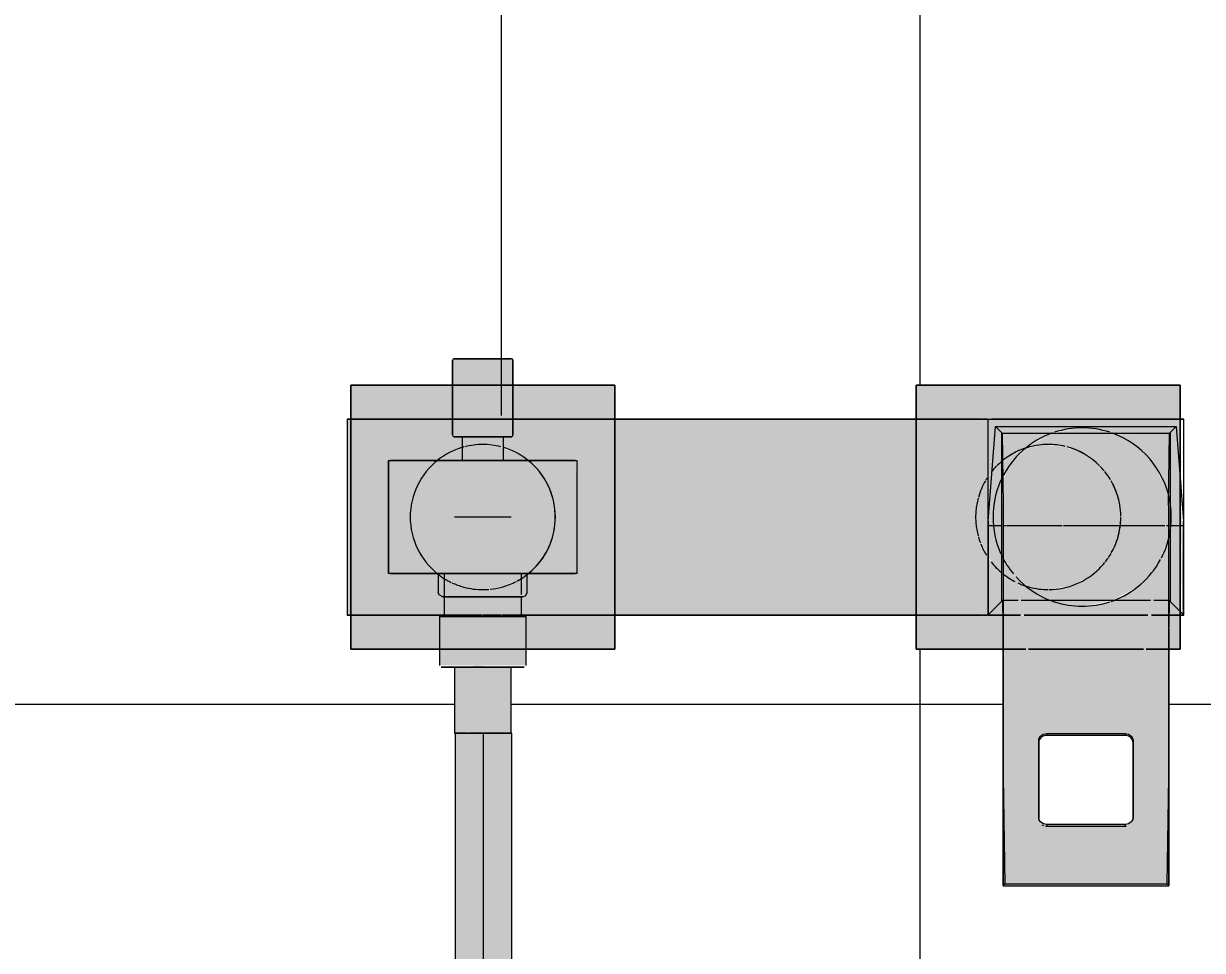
# Model space of a CAD drawing. Header units: millimetres. Extents: x 88919 to 135993, y -1987 to 12871.
# Drawn here: x 132030.9 to 132343.6, y 8935.1 to 9180.9 of the extents above; entities that cross this region are included whole.
import ezdxf

# ---------------------------------------------------------------- set-up
doc = ezdxf.new("R2010")
doc.units = ezdxf.units.MM
for name, color, linetype, lineweight in [('A-ANNO-DIMS', 7, 'Continuous', 9), ('A-ANNO-DIMS-25', 7, 'Continuous', 9), ('A-WALL-PATT', 7, 'Continuous', 9), ('P-SANR-FIXT', 7, 'Continuous', 9), ('P-SANR-FIXT-IDEN', 7, 'Continuous', 9)]:
    doc.layers.add(name, color=color, linetype=linetype, lineweight=lineweight)
doc.layers.add('P-SANR-FIXT-2', color=7, linetype='Continuous', lineweight=9, transparency=0.7)
doc.styles.add('ISOCPEUR_2', font='isocpeur.ttf', dxfattribs={"width": 0.9, "height": 62.5})
doc.styles.add('ISOCPEUR_3', font='isocpeur.ttf', dxfattribs={"width": 0.9, "height": 50})
doc.dimstyles.new('ISO-2_0_0_9К_Средний_округл2', dxfattribs={"dimscale": 304.8, "dimtxt": 49.799059, "dimasz": 0.123031, "dimexe": 0.098425, "dimexo": 0, "dimgap": 0, "dimtad": 1, "dimdec": 0, "dimrnd": 10, "dimzin": 0, "dimdsep": 46, "dimtxsty": 'ISOCPEUR_3', "dimblk1": 'OBLIQUE', "dimblk2": 'OBLIQUE', "dimsah": 1, "dimcen": 0.09, "dimdle": 0.098425, "dimazin": 0, "dimtfac": 1, "dimtdec": 4, "dimtix": 1, "dimtmove": 0, "dimatfit": 3, "dimfxl": 1, "dimtvp": 1, "dimtolj": 1, "dimtzin": 0, "dimarcsym": 2})
doc.dimstyles.new('ISO-2_5_0_9К_БОЛЬШОЙ_1', dxfattribs={"dimscale": 304.8, "dimtxt": 62.248823, "dimasz": 0.123031, "dimexe": 0.098425, "dimexo": 0.246063, "dimgap": 0, "dimtad": 1, "dimdec": 0, "dimrnd": 10, "dimzin": 0, "dimdsep": 46, "dimtxsty": 'ISOCPEUR_2', "dimblk1": 'OBLIQUE', "dimblk2": 'OBLIQUE', "dimsah": 1, "dimcen": 0.09, "dimdle": 0.098425, "dimazin": 0, "dimtfac": 1, "dimtdec": 4, "dimtix": 1, "dimtmove": 0, "dimatfit": 3, "dimfxl": 1, "dimtvp": 1, "dimtolj": 1, "dimtzin": 0, "dimarcsym": 2})

# ---------------------------------------------------------------- blocks, each defined once
blk = doc.blocks.new('Смеситель для ванны с душевым гарнитуром - Смеситель для ванны с душевым гарнитуром-30756537-Развертка 3_27-4')
at = {"layer": 'P-SANR-FIXT-2'}
for points in [[(6161.88, 9085), (6177.88, 9085), (6177.88, 9091.5), (6177.38, 9092), (6162.38, 9092), (6161.88, 9091.5)], [(6134.17, 9024), (6134.88, 9024), (6134.62, 9076), (6134.01, 9076), (6134.01, 9024)], [(6206.34, 9024), (6284.88, 9024), (6284.88, 9076), (6204.88, 9076), (6204.88, 9024)], [(6355.8, 9024), (6355.52, 9039.21), (6355.23, 9056.26), (6355.14, 9054.42), (6355.38, 9024.48), (6355.14, 9024.72), (6355.38, 9024), (6355.74, 9024)], [(6355.57, 9027.57), (6355.59, 9027.57), (6355.52, 9039.21)], [(6169.88, 9030.75), (6175, 9031.47), (6180.13, 9033.81), (6180.13, 9035), (6159.63, 9035), (6159.79, 9033.69), (6161, 9033.02), (6164.9, 9031.41), (6166.47, 9031.2)], [(6133.91, 9024), (6134.01, 9024), (6133.88, 9024)], [(6355.8, 9023.97), (6355.59, 9024), (6354.88, 9023.97)], [(6173.27, 9010.65), (6181.38, 9010.65), (6181.38, 9015), (6158.38, 9015), (6158.38, 9010.65), (6171.81, 9010.65)], [(6169.52, 8992.65), (6177.38, 8992.65), (6177.38, 9010.15), (6162.38, 9010.15), (6162.58, 8992.65), (6167.6, 8992.65)], [(6162.58, 8689.25), (6163.31, 8689.25), (6163.31, 8992.65), (6162.58, 8992.65), (6162.58, 8690.79)], [(6163.31, 8689.25), (6177.54, 8689.25), (6177.38, 8992.65), (6163.31, 8992.65), (6163.31, 8719.66)], [(6340.26, 8992.07), (6340.26, 8992.56), (6319.49, 8992.53), (6319.49, 8992.07)], [(6307.91, 8952.25), (6308.34, 8952.67), (6307.91, 8968.51), (6307.91, 8952.67)], [(6351.85, 8952.25), (6351.65, 8968.48), (6351.41, 8952.67)], [(6319.49, 8952.19), (6351.79, 8952.25), (6351.41, 8952.67), (6308.34, 8952.67), (6308.07, 8952.19), (6319.03, 8952.19)]]:
    blk.add_hatch(color=256, dxfattribs=at).paths.add_polyline_path(points)
h = blk.add_hatch(color=256, dxfattribs=at)
h.paths.add_polyline_path([(6134.88, 9015), (6158.38, 9015), (6158.38, 9023.65), (6159.63, 9023.65), (6159.63, 9024), (6134.88, 9023.99)])
h.paths.add_polyline_path([(6201.2, 9015), (6204.88, 9015), (6204.88, 9024), (6180.13, 9023.99), (6180.13, 9023.65), (6181.38, 9023.65), (6181.38, 9015), (6188.1, 9015)])
h.paths.add_polyline_path([(6161.88, 9076), (6161.88, 9085), (6134.88, 9084.85), (6134.88, 9076), (6155.52, 9076)])
h.paths.add_polyline_path([(6177.88, 9076), (6204.88, 9076), (6204.88, 9085), (6177.88, 9084.85)])
h = blk.add_hatch(color=256, dxfattribs=at)
h.paths.add_polyline_path([(6173.7, 9015), (6181.38, 9015), (6181.38, 9023.65), (6180.13, 9023.65), (6180.09, 9024), (6159.63, 9023.99), (6159.63, 9023.65), (6158.38, 9023.65), (6158.38, 9015), (6171.81, 9015)])
h.paths.add_polyline_path([(6174.47, 9076), (6177.88, 9076), (6177.88, 9085), (6161.88, 9084.85), (6161.88, 9076), (6171.81, 9076)])
h = blk.add_hatch(color=256, dxfattribs=at)
h.paths.add_polyline_path([(6303.95, 9015), (6307.91, 9015), (6307.83, 9023.97), (6284.88, 9024), (6284.88, 9015), (6285.85, 9015)])
h.paths.add_polyline_path([(6354.88, 9015), (6354.88, 9023.97), (6351.87, 9023.97), (6351.92, 9015)])
h.paths.add_polyline_path([(6301.38, 9076), (6354.88, 9076), (6354.88, 9085), (6284.88, 9085), (6284.88, 9076), (6300.17, 9076)])
h = blk.add_hatch(color=256, dxfattribs=at)
h.paths.add_polyline_path([(6134.88, 9024), (6159.63, 9024), (6159.63, 9028.92), (6158.81, 9029.12), (6158.08, 9029.98), (6158.08, 9035), (6144.88, 9035), (6145.13, 9065), (6158.08, 9065), (6160.25, 9066.67), (6164.38, 9068.59), (6164.38, 9071.3), (6162.38, 9071.3), (6161.88, 9071.8), (6161.88, 9076), (6134.88, 9076), (6134.88, 9054.42)])
h.paths.add_polyline_path([(6194.38, 9024), (6204.88, 9024), (6204.88, 9076), (6177.88, 9076), (6177.88, 9071.8), (6177.38, 9071.3), (6175.38, 9071.3), (6175.38, 9068.38), (6179.5, 9066.67), (6181.68, 9065), (6194.88, 9065), (6194.63, 9035), (6181.68, 9035), (6181.43, 9029.46), (6180.13, 9028.8), (6180.13, 9024), (6188.1, 9024)])
h = blk.add_hatch(color=256, dxfattribs=at)
h.paths.add_polyline_path([(6175, 9024), (6180.13, 9024), (6180.13, 9028.8), (6159.63, 9028.8), (6159.63, 9024), (6174.84, 9024)])
h.paths.add_polyline_path([(6181.68, 9035), (6194.88, 9035), (6194.63, 9065), (6181.68, 9065), (6183.49, 9063.61), (6186.55, 9059.62), (6188.55, 9054.42), (6189.13, 9050), (6188.1, 9044.13), (6186.55, 9040.37), (6183.49, 9036.39)])
h.paths.add_polyline_path([(6180.13, 9028.8), (6180.79, 9029.01), (6181.52, 9029.52), (6181.68, 9030.75), (6181.67, 9035), (6180.13, 9033.59), (6180.13, 9028.99)])
h.paths.add_polyline_path([(6158.08, 9035), (6156.27, 9036.39), (6153.21, 9040.37), (6151.28, 9045.02), (6150.63, 9050), (6151.28, 9054.98), (6153.21, 9059.62), (6156.27, 9063.61), (6158.08, 9065), (6144.88, 9065), (6145.13, 9035), (6157.33, 9035)])
h.paths.add_polyline_path([(6159.63, 9028.92), (6159.63, 9033.81), (6158.08, 9035), (6158.08, 9029.98), (6158.94, 9029)])
h.paths.add_polyline_path([(6179.54, 9065), (6181.68, 9065), (6179.5, 9066.67), (6175.38, 9068.2), (6175.38, 9065), (6179.5, 9065)])
h.paths.add_polyline_path([(6158.97, 9065), (6164.38, 9065), (6164.38, 9068.38), (6160.25, 9066.67), (6158.08, 9065)])
h.paths.add_polyline_path([(6164.38, 9068.38), (6165.99, 9068.74), (6170.81, 9069.13), (6175.38, 9068.59), (6175.38, 9071.3), (6177.38, 9071.3), (6177.88, 9071.8), (6177.88, 9076), (6161.88, 9076), (6161.88, 9071.8), (6162.38, 9071.3), (6164.38, 9071.3), (6164.38, 9068.59)])
h = blk.add_hatch(color=256, dxfattribs=at)
h.paths.add_polyline_path([(6351.82, 9023.97), (6351.82, 9024), (6351.02, 9023.97)])
h.paths.add_polyline_path([(6305.89, 9074), (6307.48, 9072.23), (6307.48, 9072.45)])
h.paths.add_polyline_path([(6303.21, 9024), (6303.95, 9024.07), (6303.71, 9039.72), (6303.21, 9040.37), (6301.28, 9045.02), (6300.75, 9050.95), (6301.38, 9055.21), (6303.89, 9060.51), (6304.96, 9061.91), (6305.89, 9074), (6353.86, 9074), (6354.88, 9060.79), (6354.88, 9076), (6284.88, 9076), (6284.88, 9024), (6302.41, 9024)])
h.paths.add_polyline_path([(6354.88, 9024.97), (6354.88, 9024.98), (6352.27, 9027.93), (6352.27, 9027.54)])
h.paths.add_polyline_path([(6307.48, 9027.57), (6307.5, 9027.93), (6307.48, 9027.93)])
h = blk.add_hatch(color=256, dxfattribs=at)
h.paths.add_polyline_path([(6355.8, 9024), (6355.88, 9024.07), (6355.74, 9076), (6355.59, 9076), (6355.8, 9024.07)])
h.paths.add_polyline_path([(6355.47, 9053.14), (6355.14, 9069.64), (6355.38, 9054.32)])
h = blk.add_hatch(color=256, dxfattribs=at)
h.paths.add_polyline_path([(6304.17, 9024), (6307.88, 9024.07), (6307.48, 9035.46), (6305.95, 9036.8), (6303.95, 9039.21), (6304.01, 9024)])
h.paths.add_polyline_path([(6352.27, 9024), (6354.88, 9024.07), (6354.88, 9024.97), (6352.25, 9027.93), (6351.98, 9046.55), (6351.82, 9045.55), (6351.92, 9024), (6352.25, 9024)])
h.paths.add_polyline_path([(6304.96, 9061.91), (6302.95, 9059), (6301.21, 9054.42), (6300.63, 9050), (6301.38, 9044.79), (6303.88, 9039.5), (6303.95, 9039.63), (6304.17, 9051.72), (6304.88, 9060.91)])
h.paths.add_polyline_path([(6305.89, 9074), (6304.96, 9061.91), (6306.64, 9063.9), (6307.48, 9064.54), (6307.48, 9072.43)])
h.paths.add_polyline_path([(6307.5, 9064.56), (6307.48, 9064.31), (6307.5, 9064.32)])
h.paths.add_polyline_path([(6354.88, 9024.98), (6354.88, 9060.79), (6353.86, 9074), (6305.89, 9074), (6307.5, 9072.23), (6307.77, 9064.77), (6310.52, 9066.78), (6314.48, 9068.64), (6315.52, 9069.41), (6321.57, 9072.49), (6328.88, 9073.65), (6336.69, 9072.23), (6343.4, 9068.51), (6348.16, 9063.61), (6351.37, 9057.31), (6352.25, 9050), (6352.27, 9027.57)])
h.paths.add_polyline_path([(6318.18, 9027.93), (6320.73, 9027.93), (6314.41, 9031.43), (6314.11, 9031.73), (6309.74, 9033.72), (6307.93, 9035.11), (6307.93, 9027.93), (6317.85, 9027.93)])
h.paths.add_polyline_path([(6347.23, 9027.93), (6351.82, 9028.05), (6351.63, 9044.31), (6351.02, 9042), (6347.52, 9035.61), (6342.16, 9030.55), (6337.43, 9027.93), (6347.21, 9027.93)])
h.paths.add_polyline_path([(6352.27, 9051.63), (6352.25, 9053.2), (6352.27, 9053.08)])
h = blk.add_hatch(color=256, dxfattribs=at)
h.paths.add_polyline_path([(6351.82, 9045.55), (6351.82, 9046.55), (6351.82, 9046.55)])
h.paths.add_polyline_path([(6314.11, 9068.27), (6309.74, 9066.28), (6307.78, 9064.48), (6307.93, 9060.34), (6310.24, 9064.39), (6313.81, 9067.97)])
h.paths.add_polyline_path([(6320.73, 9027.93), (6336.55, 9027.69), (6336.19, 9027.51), (6328.88, 9026.35), (6320.95, 9027.82)])
h.paths.add_polyline_path([(6314.11, 9031.73), (6315.2, 9030.75), (6320.73, 9027.93), (6307.93, 9027.93), (6307.93, 9035.11), (6311.2, 9032.94), (6311.84, 9032.67)])
h.paths.add_polyline_path([(6336.29, 9024), (6351.82, 9024.07), (6352.08, 9047.14), (6352.25, 9050), (6352.02, 9053.2), (6351.02, 9058), (6347.44, 9064.47), (6342.78, 9069.13), (6336.19, 9072.49), (6328.88, 9073.65), (6321.06, 9072.23), (6314.44, 9068.59), (6314.57, 9068.46), (6314.98, 9068.6), (6320.33, 9069.19), (6324.86, 9068.59), (6329.67, 9066.54), (6334.16, 9062.73), (6336.55, 9059.62), (6338.55, 9054.42), (6339.02, 9049.19), (6338.47, 9045.02), (6336.55, 9040.37), (6333.06, 9036.06), (6328.88, 9033.07), (6324.08, 9031.3), (6319, 9030.87), (6314.11, 9031.73), (6309.38, 9036.81), (6307.93, 9039.21), (6307.93, 9024), (6334.73, 9024)])
h.paths.add_polyline_path([(6307.88, 9024), (6307.91, 9024.07), (6307.88, 9024.06)])
h.paths.add_polyline_path([(6351.83, 9024), (6351.87, 9024.07), (6351.83, 9024.07)])
h.paths.add_polyline_path([(6341.57, 9027.93), (6337.43, 9028.14), (6343.27, 9031.36), (6348.01, 9036.1), (6351.47, 9043.31), (6351.82, 9045.53), (6351.82, 9027.93), (6341.9, 9027.93)])
h.paths.add_polyline_path([(6307.91, 9035.13), (6307.71, 9040.09), (6307.5, 9040.37), (6307.63, 9035.34), (6307.86, 9035.17)])
h.paths.add_polyline_path([(6307.48, 9035.46), (6307.48, 9040.54), (6306.38, 9042.69), (6305.23, 9050), (6306.68, 9057.88), (6307.48, 9059.62), (6307.48, 9064.54), (6306.13, 9063.44), (6304.96, 9061.91), (6303.95, 9046.68), (6304.17, 9039.12), (6306.27, 9036.39)])
h.paths.add_polyline_path([(6352.27, 9048.37), (6352.53, 9050), (6352.27, 9050), (6352.27, 9048.88)])
h.paths.add_polyline_path([(6307.76, 9064.76), (6307.77, 9064.77), (6307.75, 9065.64)])
h.paths.add_polyline_path([(6307.5, 9059.49), (6307.82, 9060.13), (6307.5, 9062.92), (6307.5, 9059.62)])
h = blk.add_hatch(color=256, dxfattribs=at)
h.paths.add_polyline_path([(6180.13, 9033.81), (6183.49, 9036.39), (6186.55, 9040.37), (6188.47, 9045.02), (6189.13, 9050), (6188.1, 9055.87), (6186.55, 9059.62), (6183.49, 9063.61), (6181.68, 9065), (6175.38, 9065), (6175.19, 9068.46), (6173.77, 9068.74), (6169.4, 9069.19), (6164.38, 9068.38), (6164.38, 9065), (6158.08, 9065), (6156.27, 9063.61), (6153.21, 9059.62), (6151.21, 9054.42), (6150.63, 9050), (6151.28, 9045.02), (6153.21, 9040.37), (6156.27, 9036.39), (6159.63, 9033.95), (6159.63, 9035), (6180.13, 9035), (6180.13, 9033.95)])
h.paths.add_polyline_path([(6175, 9028.8), (6180.13, 9029.01), (6180.13, 9033.81), (6178.75, 9033.02), (6174.86, 9031.41), (6169.88, 9030.75), (6164.31, 9031.65), (6159.63, 9033.33), (6159.81, 9028.9), (6163.05, 9028.8), (6174.97, 9028.8)])
h = blk.add_hatch(color=256, dxfattribs=at)
h.paths.add_polyline_path([(6307.91, 9024), (6307.93, 9024.07), (6307.91, 9024.06)])
h.paths.add_polyline_path([(6351.82, 9024), (6351.83, 9024.07), (6351.82, 9024.07)])
h.paths.add_polyline_path([(6328.88, 9026.35), (6337.02, 9027.93), (6320.95, 9027.82), (6321.57, 9027.51), (6324.86, 9026.98)])
h.paths.add_polyline_path([(6307.93, 9039.66), (6307.91, 9039.21), (6307.93, 9039.39)])
h.paths.add_polyline_path([(6319.88, 9030.75), (6325.84, 9031.81), (6330.39, 9034.01), (6334.14, 9037.23), (6336.98, 9041.41), (6338.59, 9045.88), (6339.09, 9050.26), (6338.23, 9055.57), (6336.38, 9059.85), (6332.95, 9064.02), (6328.88, 9066.93), (6323.98, 9068.71), (6318.98, 9069.13), (6314.11, 9068.27), (6309.6, 9063.61), (6307.84, 9059.62), (6308.16, 9039.21), (6310.31, 9035.53), (6314.41, 9031.61), (6314.98, 9031.4), (6319.42, 9030.81)])
h.paths.add_polyline_path([(6307.82, 9060.13), (6307.83, 9060.16), (6307.79, 9063.14)])
h.paths.add_polyline_path([(6307.91, 9039.7), (6307.67, 9059.84), (6307.5, 9058.95), (6307.71, 9040.09), (6307.87, 9039.77)])
h.paths.add_polyline_path([(6307.48, 9040.54), (6307.42, 9059.35), (6306.38, 9057.31), (6305.23, 9050), (6306.45, 9042.57)])
h.paths.add_polyline_path([(6351.82, 9045.53), (6351.82, 9046.55), (6351.82, 9046.55)])
h = blk.add_hatch(color=256, dxfattribs=at)
h.paths.add_polyline_path([(6345.85, 9015), (6351.83, 9015), (6351.82, 9023.97), (6307.93, 9023.97), (6307.93, 9015), (6345.65, 9015)])
h.paths.add_polyline_path([(6307.88, 9023.97), (6307.83, 9024), (6307.83, 9023.97)])
h = blk.add_hatch(color=256, dxfattribs=at)
h.paths.add_polyline_path([(6340.72, 8952.67), (6351.41, 8952.67), (6351.84, 8993.56), (6351.83, 9015), (6307.91, 9015), (6308.1, 8968.51), (6308.34, 8952.67), (6340.26, 8952.67)])
h.paths.add_polyline_path([(6340.26, 8968.48), (6318.44, 8968.72), (6317.85, 8969.18), (6317.43, 8969.98), (6317.38, 8970.43), (6317.59, 8991.49), (6318.44, 8992.32), (6319.03, 8992.53), (6319.49, 8992.56), (6341.17, 8992.41), (6341.9, 8991.87), (6342.32, 8991.06), (6342.38, 8990.61), (6342.16, 8969.55), (6341.57, 8968.86), (6340.72, 8968.51)])
h = blk.add_hatch(color=256, dxfattribs=at)
h.paths.add_polyline_path([(6169.16, 9010.19), (6173.27, 9010.44), (6170.69, 9010.44), (6169.95, 9010.5), (6168.38, 9010.64), (6166.64, 9010.42), (6168.44, 9010.29)])
h.paths.add_polyline_path([(6177.92, 9010.37), (6177.92, 9010.62), (6177.73, 9010.65)])
h.paths.add_polyline_path([(6161.83, 9010.37), (6161.83, 9010.62), (6160.66, 9010.43)])
at = {"layer": 'P-SANR-FIXT'}
for p, q in [((6161.88, 9091.5), (6161.88, 9071.8)), ((6161.88, 9071.8), (6161.88, 9091.5)), ((6177.38, 9092), (6162.38, 9092)), ((6162.38, 9092), (6177.38, 9092)), ((6177.88, 9071.8), (6177.88, 9091.5)), ((6177.88, 9091.5), (6177.88, 9071.8)), ((6134.88, 9085), (6134.88, 9076)), ((6161.88, 9085), (6134.88, 9085)), ((6134.88, 9085), (6161.88, 9085)), ((6134.88, 9076), (6134.88, 9085)), ((6134.88, 9085), (6134.88, 9076)), ((6161.88, 9085), (6134.88, 9085)), ((6134.88, 9085), (6161.88, 9085)), ((6134.88, 9076), (6134.88, 9085)), ((6177.88, 9085), (6161.88, 9085)), ((6161.88, 9085), (6177.88, 9085)), ((6177.88, 9085), (6161.88, 9085)), ((6161.88, 9085), (6177.88, 9085)), ((6204.88, 9085), (6177.88, 9085)), ((6177.88, 9085), (6204.88, 9085)), ((6204.88, 9085), (6177.88, 9085)), ((6177.88, 9085), (6204.88, 9085)), ((6204.88, 9076), (6204.88, 9085)), ((6204.88, 9085), (6204.88, 9076)), ((6204.88, 9076), (6204.88, 9085)), ((6204.88, 9085), (6204.88, 9076)), ((6354.88, 9085), (6284.88, 9085)), ((6284.88, 9085), (6284.88, 9076)), ((6284.88, 9076), (6284.88, 9085)), ((6284.88, 9085), (6354.88, 9085)), ((6284.88, 9085), (6284.88, 9076)), ((6354.88, 9085), (6284.88, 9085)), ((6284.88, 9085), (6354.88, 9085)), ((6284.88, 9076), (6284.88, 9085)), ((6354.88, 9076), (6354.88, 9085)), ((6354.88, 9085), (6354.88, 9076)), ((6354.88, 9076), (6354.88, 9085)), ((6354.88, 9085), (6354.88, 9076)), ((6133.88, 9076), (6133.88, 9024)), ((6134.01, 9076), (6133.88, 9076)), ((6133.88, 9076), (6134.88, 9076)), ((6133.88, 9076), (6133.88, 9024)), ((6134.01, 9076), (6133.88, 9076)), ((6133.88, 9076), (6134.88, 9076)), ((6134.17, 9076), (6134.01, 9076)), ((6134.62, 9076), (6134.01, 9076)), ((6134.88, 9076), (6134.17, 9076)), ((6134.88, 9076), (6134.62, 9076)), ((6134.88, 9076), (6134.88, 9024)), ((6134.88, 9024), (6134.88, 9076)), ((6161.88, 9076), (6134.88, 9076)), ((6134.88, 9076), (6161.88, 9076)), ((6161.88, 9076), (6134.88, 9076)), ((6134.88, 9076), (6161.88, 9076)), ((6134.88, 9076), (6134.88, 9024)), ((6134.88, 9024), (6134.88, 9076)), ((6177.88, 9076), (6161.88, 9076)), ((6161.88, 9076), (6177.88, 9076)), ((6177.88, 9076), (6161.88, 9076)), ((6161.88, 9076), (6177.88, 9076)), ((6302.15, 9076), (6177.88, 9076)), ((6177.88, 9076), (6298.88, 9076)), ((6302.15, 9076), (6177.88, 9076)), ((6177.88, 9076), (6298.88, 9076)), ((6204.88, 9024), (6204.88, 9076)), ((6204.88, 9076), (6204.88, 9024)), ((6204.88, 9024), (6204.88, 9076)), ((6204.88, 9076), (6204.88, 9024)), ((6284.88, 9076), (6284.88, 9024)), ((6284.88, 9024), (6284.88, 9076)), ((6284.88, 9076), (6284.88, 9024)), ((6284.88, 9024), (6284.88, 9076)), ((6298.88, 9076), (6303.88, 9076)), ((6298.88, 9076), (6303.88, 9076)), ((6303.71, 9076), (6302.41, 9076)), ((6303.71, 9076), (6302.41, 9076)), ((6303.88, 9076), (6303.88, 9024)), ((6303.88, 9076), (6304.88, 9076)), ((6303.88, 9076), (6303.88, 9024)), ((6303.88, 9076), (6304.88, 9076)), ((6304.88, 9076), (6354.88, 9076)), ((6354.88, 9076), (6304.88, 9076)), ((6304.88, 9076), (6354.88, 9076)), ((6354.88, 9076), (6304.88, 9076)), ((6354.88, 9076), (6355.88, 9076)), ((6355.88, 9076), (6354.88, 9076)), ((6354.88, 9060.79), (6354.88, 9076)), ((6354.88, 9076), (6354.88, 9060.79)), ((6354.88, 9076), (6355.88, 9076)), ((6355.14, 9076), (6354.88, 9076)), ((6354.88, 9060.79), (6354.88, 9076)), ((6354.88, 9076), (6354.88, 9060.79)), ((6355.88, 9076), (6355.14, 9076)), ((6355.88, 9024), (6355.88, 9076)), ((6355.88, 9024), (6355.88, 9076)), ((6303.95, 9048.88), (6305.89, 9074)), ((6305.89, 9074), (6353.86, 9074)), ((6305.89, 9074), (6307.48, 9072.43)), ((6307.5, 9072.43), (6307.67, 9072.23)), ((6307.5, 9072.43), (6307.5, 9027.57)), ((6307.67, 9072.23), (6352.08, 9072.23)), ((6307.67, 9072.23), (6307.93, 9053.27)), ((6351.82, 9053.08), (6352.08, 9072.23)), ((6352.08, 9072.23), (6352.25, 9072.43)), ((6352.27, 9072.43), (6353.86, 9074)), ((6352.27, 9072.43), (6352.27, 9027.57)), ((6353.86, 9074), (6355.8, 9048.88)), ((6162.38, 9071.3), (6177.38, 9071.3)), ((6164.38, 9071.3), (6162.38, 9071.3)), ((6164.38, 9071.3), (6164.38, 9065)), ((6165.11, 9071.3), (6164.38, 9071.3)), ((6164.38, 9071.3), (6175.38, 9071.3)), ((6175.19, 9071.3), (6164.57, 9071.3)), ((6165.99, 9071.3), (6165.11, 9071.3)), ((6167.13, 9071.3), (6165.99, 9071.3)), ((6174.64, 9071.3), (6167.13, 9071.3)), ((6175.38, 9071.3), (6174.64, 9071.3)), ((6175.38, 9065), (6175.38, 9071.3)), ((6177.38, 9071.3), (6175.38, 9071.3)), ((6144.88, 9065), (6144.88, 9035)), ((6144.88, 9065), (6145.38, 9065)), ((6144.88, 9035), (6144.88, 9065)), ((6164.38, 9065), (6145.38, 9065)), ((6145.38, 9065), (6194.38, 9065)), ((6175.38, 9065), (6164.38, 9065)), ((6164.38, 9065), (6165.11, 9065)), ((6175.19, 9065), (6164.57, 9065)), ((6165.11, 9065), (6171.3, 9065)), ((6171.3, 9065), (6175.38, 9065)), ((6194.38, 9065), (6175.38, 9065)), ((6194.38, 9065), (6194.88, 9065)), ((6194.88, 9035), (6194.88, 9065)), ((6194.88, 9035), (6194.88, 9065)), ((6354.88, 9024.98), (6354.88, 9060.79)), ((6354.88, 9060.79), (6354.88, 9024.98)), ((6354.88, 9024.98), (6354.88, 9060.79)), ((6354.88, 9060.79), (6354.88, 9024.98)), ((6307.91, 9053.27), (6307.91, 8980.98)), ((6307.91, 9053.27), (6307.91, 9020.42)), ((6351.82, 9053.08), (6351.82, 9020.23)), ((6351.85, 8980.98), (6351.85, 9053.08)), ((6177.38, 9050), (6162.38, 9050)), ((6303.95, 9024.07), (6303.95, 9048.88)), ((6303.95, 9048.88), (6303.95, 9047.67)), ((6303.95, 9047.67), (6303.95, 9024.07)), ((6306.44, 9047.67), (6304.15, 9047.67)), ((6307.48, 9047.67), (6306.44, 9047.67)), ((6308.79, 9047.67), (6307.91, 9047.67)), ((6323.58, 9047.67), (6308.98, 9047.67)), ((6350.79, 9047.67), (6323.92, 9047.67)), ((6351.82, 9047.67), (6351.29, 9047.67)), ((6352.25, 9047.67), (6351.91, 9047.67)), ((6355.6, 9047.67), (6352.27, 9047.67)), ((6355.8, 9047.67), (6355.8, 9048.88)), ((6355.8, 9048.88), (6355.8, 9024.07)), ((6355.8, 9024.07), (6355.8, 9047.67)), ((6145.38, 9035), (6144.88, 9035)), ((6194.38, 9035), (6145.38, 9035)), ((6145.38, 9035), (6158.08, 9035)), ((6158.08, 9035), (6158.08, 9029.98)), ((6158.08, 9035), (6169.88, 9035)), ((6169.88, 9035), (6158.08, 9035)), ((6158.08, 9035), (6159.63, 9035)), ((6159.63, 9035), (6159.63, 9029.98)), ((6164.75, 9035), (6159.63, 9035)), ((6159.63, 9035), (6180.13, 9035)), ((6159.63, 9035), (6180.13, 9035)), ((6169.88, 9035), (6164.75, 9035)), ((6175, 9035), (6169.88, 9035)), ((6169.88, 9035), (6181.68, 9035)), ((6181.68, 9035), (6169.88, 9035)), ((6178.75, 9035), (6175, 9035)), ((6180.13, 9035), (6178.75, 9035)), ((6180.13, 9029.98), (6180.13, 9035)), ((6180.13, 9035), (6181.68, 9035)), ((6181.68, 9029.98), (6181.68, 9035)), ((6181.68, 9035), (6194.38, 9035)), ((6194.88, 9035), (6194.38, 9035)), ((6159.63, 9029.92), (6159.63, 9029.49)), ((6159.63, 9029.39), (6159.63, 9029.04)), ((6159.63, 9028.92), (6159.63, 9023.65)), ((6180.13, 9029.48), (6180.13, 9029.93)), ((6180.13, 9023.65), (6180.13, 9028.8)), ((6307.48, 9027.57), (6303.95, 9024.07)), ((6307.83, 9027.93), (6307.5, 9027.57)), ((6307.91, 9021.86), (6307.83, 9027.93)), ((6307.93, 9027.93), (6311.88, 9027.93)), ((6312.74, 9027.93), (6347.02, 9027.93)), ((6347.88, 9027.93), (6351.82, 9027.93)), ((6351.92, 9027.93), (6351.83, 9021.02)), ((6352.25, 9027.57), (6351.92, 9027.93)), ((6355.8, 9024.07), (6352.27, 9027.57)), ((6134.88, 9024), (6133.88, 9024)), ((6133.88, 9024), (6134.38, 9024)), ((6134.88, 9024), (6133.88, 9024)), ((6133.88, 9024), (6134.38, 9024)), ((6134.38, 9024), (6134.88, 9024)), ((6134.38, 9024), (6134.62, 9024)), ((6134.62, 9024), (6134.88, 9024)), ((6159.63, 9024), (6134.88, 9024)), ((6134.88, 9024), (6159.63, 9024)), ((6159.63, 9024), (6134.88, 9024)), ((6134.88, 9024), (6159.63, 9024)), ((6134.88, 9023.99), (6134.88, 9015)), ((6134.88, 9015), (6134.88, 9023.99)), ((6134.88, 9023.99), (6134.88, 9015)), ((6134.88, 9015), (6134.88, 9023.99)), ((6158.38, 9023.65), (6158.38, 9010.65)), ((6159.4, 9023.65), (6158.38, 9023.65)), ((6158.38, 9023.65), (6181.38, 9023.65)), ((6160.96, 9024), (6159.63, 9024)), ((6159.63, 9024), (6160.96, 9024)), ((6160.96, 9024), (6159.63, 9024)), ((6159.63, 9024), (6160.96, 9024)), ((6178.75, 9023.65), (6159.69, 9023.65)), ((6159.69, 9023.65), (6180.07, 9023.65)), ((6175.63, 9023.65), (6159.92, 9023.65)), ((6164.64, 9024), (6161, 9024)), ((6161, 9024), (6164.64, 9024)), ((6164.64, 9024), (6161, 9024)), ((6161, 9024), (6164.64, 9024)), ((6169.72, 9024), (6164.75, 9024)), ((6164.75, 9024), (6169.72, 9024)), ((6169.72, 9024), (6164.75, 9024)), ((6164.75, 9024), (6169.72, 9024)), ((6174.84, 9024), (6169.88, 9024)), ((6169.88, 9024), (6174.84, 9024)), ((6174.84, 9024), (6169.88, 9024)), ((6169.88, 9024), (6174.84, 9024)), ((6178.64, 9024), (6175, 9024)), ((6175, 9024), (6178.64, 9024)), ((6178.64, 9024), (6175, 9024)), ((6175, 9024), (6178.64, 9024)), ((6179.84, 9023.65), (6175.63, 9023.65)), ((6180.09, 9024), (6178.75, 9024)), ((6178.75, 9024), (6180.09, 9024)), ((6180.09, 9024), (6178.75, 9024)), ((6178.75, 9024), (6180.09, 9024)), ((6180.07, 9023.65), (6178.75, 9023.65)), ((6298.88, 9024), (6180.09, 9024)), ((6180.09, 9024), (6302.15, 9024)), ((6298.88, 9024), (6180.09, 9024)), ((6180.09, 9024), (6302.15, 9024)), ((6181.38, 9023.65), (6180.36, 9023.65)), ((6181.38, 9010.65), (6181.38, 9023.65)), ((6204.88, 9015), (6204.88, 9024)), ((6204.88, 9024), (6204.88, 9015)), ((6204.88, 9015), (6204.88, 9024)), ((6204.88, 9024), (6204.88, 9015)), ((6284.88, 9024), (6284.88, 9015)), ((6284.88, 9015), (6284.88, 9024)), ((6284.88, 9024), (6284.88, 9015)), ((6284.88, 9015), (6284.88, 9024)), ((6303.88, 9024), (6298.88, 9024)), ((6303.88, 9024), (6298.88, 9024)), ((6302.41, 9024), (6303.71, 9024)), ((6302.41, 9024), (6303.71, 9024)), ((6303.91, 9024), (6303.88, 9024)), ((6303.91, 9024), (6303.88, 9024)), ((6304.88, 9024), (6303.91, 9024)), ((6304.88, 9024), (6303.91, 9024)), ((6303.95, 9023.97), (6303.95, 9024.07)), ((6303.95, 9023.99), (6303.95, 9023.97)), ((6303.95, 9023.97), (6307.91, 9023.97)), ((6304.88, 9024), (6307.91, 9024)), ((6307.91, 9024), (6304.88, 9024)), ((6304.88, 9024), (6307.91, 9024)), ((6307.91, 9024), (6304.88, 9024)), ((6307.91, 9024), (6312.5, 9024)), ((6312.5, 9024), (6307.91, 9024)), ((6307.91, 9024), (6312.5, 9024)), ((6312.5, 9024), (6307.91, 9024)), ((6307.91, 9023.97), (6312.5, 9023.97)), ((6313.49, 9024), (6346.27, 9024)), ((6346.27, 9024), (6313.49, 9024)), ((6313.49, 9024), (6346.27, 9024)), ((6346.27, 9024), (6313.49, 9024)), ((6313.5, 9023.97), (6346.26, 9023.97)), ((6347.26, 9024), (6351.02, 9024)), ((6351.02, 9024), (6347.26, 9024)), ((6347.26, 9024), (6351.02, 9024)), ((6351.02, 9024), (6347.26, 9024)), ((6347.26, 9023.97), (6351.83, 9023.97)), ((6351.02, 9024), (6351.83, 9024)), ((6351.83, 9024), (6351.02, 9024)), ((6351.02, 9024), (6351.83, 9024)), ((6351.83, 9024), (6351.02, 9024)), ((6351.83, 9024), (6354.88, 9024)), ((6354.88, 9024), (6351.83, 9024)), ((6351.83, 9024), (6354.88, 9024)), ((6354.88, 9024), (6351.83, 9024)), ((6351.83, 9023.97), (6355.8, 9023.97)), ((6354.88, 9024.07), (6354.88, 9024.97)), ((6354.88, 9024.97), (6354.88, 9024.07)), ((6354.88, 9024.07), (6354.88, 9024.97)), ((6354.88, 9024.97), (6354.88, 9024.07)), ((6354.88, 9024), (6355.84, 9024)), ((6355.84, 9024), (6354.88, 9024)), ((6354.88, 9024), (6355.84, 9024)), ((6355.84, 9024), (6354.88, 9024)), ((6354.88, 9015), (6354.88, 9023.97)), ((6354.88, 9023.97), (6354.88, 9015)), ((6354.88, 9015), (6354.88, 9023.97)), ((6354.88, 9023.97), (6354.88, 9015)), ((6355.8, 9024.07), (6355.8, 9023.97)), ((6355.8, 9023.97), (6355.8, 9023.99)), ((6355.84, 9024), (6355.88, 9024)), ((6355.88, 9024), (6355.84, 9024)), ((6355.84, 9024), (6355.88, 9024)), ((6355.88, 9024), (6355.84, 9024)), ((6307.93, 9020.42), (6307.91, 9021.86)), ((6307.91, 8952.25), (6307.91, 9020.42)), ((6351.83, 9021.02), (6351.82, 9020.23)), ((6351.85, 9020.23), (6351.85, 8952.25)), ((6134.88, 9015), (6158.38, 9015)), ((6158.38, 9015), (6134.88, 9015)), ((6134.88, 9015), (6158.38, 9015)), ((6158.38, 9015), (6134.88, 9015)), ((6158.38, 9015), (6181.38, 9015)), ((6181.38, 9015), (6158.38, 9015)), ((6158.38, 9015), (6181.38, 9015)), ((6181.38, 9015), (6158.38, 9015)), ((6181.38, 9015), (6204.88, 9015)), ((6204.88, 9015), (6181.38, 9015)), ((6181.38, 9015), (6204.88, 9015)), ((6204.88, 9015), (6181.38, 9015)), ((6284.88, 9015), (6307.91, 9015)), ((6307.91, 9015), (6284.88, 9015)), ((6284.88, 9015), (6307.91, 9015)), ((6307.91, 9015), (6284.88, 9015)), ((6307.91, 9015), (6313.91, 9015)), ((6313.91, 9015), (6307.91, 9015)), ((6307.91, 9015), (6313.91, 9015)), ((6313.91, 9015), (6307.91, 9015)), ((6314.62, 9015), (6345.13, 9015)), ((6345.13, 9015), (6314.62, 9015)), ((6314.62, 9015), (6345.13, 9015)), ((6345.13, 9015), (6314.62, 9015)), ((6345.85, 9015), (6351.83, 9015)), ((6351.83, 9015), (6345.85, 9015)), ((6345.85, 9015), (6351.83, 9015)), ((6351.83, 9015), (6345.85, 9015)), ((6351.83, 9015), (6354.88, 9015)), ((6354.88, 9015), (6351.83, 9015)), ((6351.83, 9015), (6354.88, 9015)), ((6354.88, 9015), (6351.83, 9015)), ((6162.38, 9010.15), (6162.38, 8992.65)), ((6177.38, 9010.15), (6162.38, 9010.15)), ((6162.38, 9010.15), (6177.38, 9010.15)), ((6177.38, 9010.15), (6173.87, 9010.15)), ((6177.38, 8992.65), (6177.38, 9010.15)), ((6162.38, 8992.65), (6162.48, 8992.65)), ((6163.25, 8992.65), (6162.48, 8992.65)), ((6162.56, 8992.65), (6162.56, 8689.25)), ((6162.58, 8992.65), (6163.31, 8992.65)), ((6162.7, 8992.65), (6163.25, 8992.65)), ((6163.26, 8992.65), (6162.98, 8992.65)), ((6163.86, 8992.65), (6163.33, 8992.65)), ((6163.37, 8992.65), (6164.39, 8992.65)), ((6165.79, 8992.65), (6163.38, 8992.65)), ((6163.38, 8992.65), (6164.22, 8992.65)), ((6165.82, 8992.65), (6163.86, 8992.65)), ((6164.22, 8992.65), (6165.66, 8992.65)), ((6164.39, 8992.65), (6165.31, 8992.65)), ((6165.31, 8992.65), (6165.85, 8992.65)), ((6165.66, 8992.65), (6166.9, 8992.65)), ((6176.32, 8992.65), (6166.09, 8992.65)), ((6166.11, 8992.65), (6166.93, 8992.65)), ((6169.88, 8992.65), (6166.13, 8992.65)), ((6166.9, 8992.65), (6169.88, 8992.65)), ((6166.93, 8992.65), (6169.52, 8992.65)), ((6169.52, 8992.65), (6170.28, 8992.65)), ((6173.63, 8992.65), (6169.88, 8992.65)), ((6169.88, 8992.65), (6170.29, 8992.65)), ((6169.97, 8992.65), (6169.97, 8689.25)), ((6170.28, 8992.65), (6173.65, 8992.65)), ((6170.29, 8992.65), (6176.3, 8992.65)), ((6176.3, 8992.65), (6173.63, 8992.65)), ((6173.7, 8992.65), (6177.56, 8992.65)), ((6177.32, 8992.65), (6176.37, 8992.65)), ((6176.37, 8992.65), (6177.32, 8992.65)), ((6176.81, 8992.65), (6176.42, 8992.65)), ((6177.21, 8992.65), (6176.81, 8992.65)), ((6177.56, 8992.65), (6177.43, 8992.65)), ((6177.56, 8689.25), (6177.56, 8992.65)), ((6317.38, 8970.43), (6317.38, 8990.61)), ((6317.38, 8990.61), (6317.38, 8990.12)), ((6319.49, 8992.56), (6340.26, 8992.56)), ((6319.49, 8992.56), (6319.49, 8992.07)), ((6340.26, 8992.07), (6319.49, 8992.07)), ((6340.26, 8992.56), (6340.26, 8992.07)), ((6342.38, 8990.61), (6342.38, 8970.43)), ((6342.38, 8990.61), (6342.38, 8990.12)), ((6317.38, 8990.12), (6317.38, 8970.04)), ((6342.38, 8970.05), (6342.38, 8990.12)), ((6307.91, 8980.98), (6308.34, 8952.67)), ((6307.91, 8980.98), (6307.91, 8952.25)), ((6351.41, 8952.67), (6351.85, 8980.98)), ((6351.85, 8952.25), (6351.85, 8980.98)), ((6317.38, 8970.04), (6317.38, 8970.43)), ((6317.38, 8969.89), (6317.43, 8969.49)), ((6342.32, 8969.49), (6342.37, 8969.89)), ((6342.38, 8970.43), (6342.38, 8970.05)), ((6318.18, 8968.37), (6318.59, 8968.15)), ((6319.16, 8968), (6319.49, 8967.99)), ((6340.26, 8968.48), (6319.49, 8968.48)), ((6319.49, 8968.48), (6319.49, 8967.99)), ((6319.49, 8967.99), (6340.26, 8967.99)), ((6340.26, 8968.48), (6340.26, 8967.99)), ((6340.26, 8967.99), (6340.59, 8968)), ((6308.34, 8952.67), (6307.91, 8952.25)), ((6307.91, 8952.25), (6307.91, 8952.19)), ((6307.91, 8952.19), (6351.85, 8952.19)), ((6351.41, 8952.67), (6308.34, 8952.67)), ((6351.85, 8952.25), (6351.41, 8952.67)), ((6351.85, 8952.19), (6351.85, 8952.25))]:
    blk.add_line(p, q, dxfattribs=at)
at = {"layer": 'P-SANR-FIXT', "flags": 128}
for points in [[(6159.26, 9028.8), (6158.27, 9029.34), (6158.08, 9029.98)], [(6160.68, 9028.8), (6159.91, 9028.8), (6159.26, 9028.8)], [(6159.26, 9028.8), (6161.18, 9028.8), (6166.24, 9028.8), (6169.88, 9028.8)], [(6169.88, 9028.8), (6163.79, 9028.8), (6160.68, 9028.8)], [(6180.49, 9028.8), (6178.58, 9028.8), (6173.52, 9028.8), (6169.88, 9028.8)], [(6169.88, 9028.8), (6175.96, 9028.8), (6179.85, 9028.8), (6180.49, 9028.8)], [(6181.68, 9029.98), (6181.13, 9028.99), (6180.49, 9028.8)], [(6162.38, 9010.15), (6161.78, 9010.15), (6158.99, 9010.15), (6158.88, 9010.15)], [(6158.88, 9010.15), (6160.8, 9010.15), (6165.89, 9010.15), (6172.37, 9010.15), (6177.98, 9010.15), (6180.77, 9010.15), (6180.88, 9010.15)], [(6173.63, 9010.15), (6167.39, 9010.15), (6162.38, 9010.15)], [(6180.88, 9010.15), (6178.96, 9010.15), (6177.38, 9010.15)], [(6317.38, 8990.61), (6317.43, 8991.06), (6317.59, 8991.49), (6317.85, 8991.87), (6318.18, 8992.18), (6318.58, 8992.41), (6319.03, 8992.53), (6319.49, 8992.56)], [(6319.49, 8992.07), (6319.03, 8992.05), (6318.58, 8991.92), (6318.18, 8991.69), (6317.85, 8991.38), (6317.59, 8991), (6317.43, 8990.57), (6317.38, 8990.12)], [(6340.26, 8992.56), (6340.72, 8992.53), (6341.17, 8992.41), (6341.57, 8992.18), (6341.9, 8991.87), (6342.16, 8991.49), (6342.32, 8991.06), (6342.38, 8990.61)], [(6342.38, 8990.12), (6342.32, 8990.57), (6342.16, 8991), (6341.9, 8991.38), (6341.57, 8991.69), (6341.17, 8991.92), (6340.72, 8992.05), (6340.26, 8992.07)], [(6319.49, 8968.48), (6319.03, 8968.51), (6318.59, 8968.64), (6318.18, 8968.86), (6317.85, 8969.17), (6317.59, 8969.55), (6317.43, 8969.98), (6317.38, 8970.43)], [(6342.38, 8970.43), (6342.32, 8969.98), (6342.16, 8969.55), (6341.9, 8969.17), (6341.57, 8968.86), (6341.17, 8968.64), (6340.72, 8968.51), (6340.26, 8968.48)]]:
    blk.add_lwpolyline(points, dxfattribs=at)
at = {"layer": 'P-SANR-FIXT'}
for centre, radius, start, end in [((6162.38, 9091.5), 0.5, 90, 180), ((6162.38, 9091.5), 0.5, 150, 180), ((6162.38, 9091.5), 0.5, 120, 150), ((6162.38, 9091.5), 0.5, 90, 120), ((6177.38, 9091.5), 0.5, 0, 90), ((6177.38, 9091.5), 0.5, 60, 90), ((6177.38, 9091.5), 0.5, 30, 60), ((6177.38, 9091.5), 0.5, 0, 30), ((6328.88, 9050), 23.65, 109.3874, 154.2276), ((6328.88, 9050), 23.65, 90, 108), ((6328.88, 9050), 23.65, 72, 90), ((6328.88, 9050), 23.65, 10.8895, 70.6126), ((6162.38, 9071.8), 0.5, 180, 270), ((6162.38, 9071.8), 0.5, 180, 210), ((6162.38, 9071.8), 0.5, 210, 240), ((6162.38, 9071.8), 0.5, 240, 270), ((6169.88, 9050), 19.25, 90, 104.3403), ((6169.88, 9050), 19.25, 90, 104.3403), ((6169.88, 9050), 19.25, 75.6597, 90), ((6169.88, 9050), 19.25, 75.6597, 90), ((6177.38, 9071.8), 0.5, 270, 0), ((6177.38, 9071.8), 0.5, 270, 300), ((6177.38, 9071.8), 0.5, 300, 330), ((6177.38, 9071.8), 0.5, 330, 0), ((6319.88, 9050), 19.25, 90, 104.9264), ((6319.88, 9050), 19.25, 90, 104.9264), ((6319.88, 9050), 19.25, 76.5639, 90), ((6319.88, 9050), 19.25, 76.5639, 90), ((6169.88, 9050), 19.25, 106.6727, 128.1933), ((6169.88, 9050), 19.25, 106.6727, 128.1933), ((6169.88, 9050), 19.25, 105.0565, 106.0672), ((6169.88, 9050), 19.25, 105.0565, 106.0672), ((6169.88, 9050), 19.25, 51.8067, 73.3273), ((6169.88, 9050), 19.25, 51.8067, 73.3273), ((6319.88, 9050), 19.25, 107.5372, 129.3331), ((6319.88, 9050), 19.25, 120, 129.3331), ((6319.88, 9050), 19.25, 107.5372, 120), ((6319.88, 9050), 19.25, 105, 107.5372), ((6319.88, 9050), 19.25, 105, 107.5372), ((6319.88, 9050), 19.25, 45, 75), ((6319.88, 9050), 19.25, 60, 75), ((6319.88, 9050), 19.25, 45, 60), ((6169.88, 9050), 19.25, 128.1933, 231.8067), ((6169.88, 9050), 19.25, 128.1933, 231.8067), ((6169.88, 9050), 19.25, 308.1933, 51.8067), ((6169.88, 9050), 19.25, 345, 51.8067), ((6319.88, 9050), 19.25, 135.6585, 141.4108), ((6319.88, 9050), 19.25, 135.6585, 141.4108), ((6319.88, 9050), 19.25, 130.4381, 135), ((6319.88, 9050), 19.25, 130.4381, 135), ((6319.88, 9050), 19.25, 39.566, 44.2274), ((6319.88, 9050), 19.25, 39.566, 44.2274), ((6319.88, 9050), 19.25, 150, 164.2662), ((6319.88, 9050), 19.25, 150, 164.2662), ((6319.88, 9050), 19.25, 147.5453, 149.2329), ((6319.88, 9050), 19.25, 147.5453, 149.2329), ((6328.88, 9050), 23.65, 156.1354, 203.8646), ((6328.88, 9050), 23.65, 154.5427, 156.0325), ((6319.88, 9050), 19.25, 30.8382, 38.9225), ((6319.88, 9050), 19.25, 30.8382, 38.9225), ((6319.88, 9050), 19.25, 9.7811, 30), ((6319.88, 9050), 19.25, 15, 30), ((6319.88, 9050), 19.25, 165, 195), ((6319.88, 9050), 19.25, 165, 195), ((6319.88, 9050), 19.25, 9.7811, 15), ((6319.88, 9050), 19.25, 0.7812, 9.4492), ((6319.88, 9050), 19.25, 0.7812, 9.4492), ((6328.88, 9050), 23.65, 4.3776, 10.5854), ((6328.88, 9050), 23.65, 355.9904, 4.0096), ((6319.88, 9050), 19.25, 330.3528, 354.3828), ((6319.88, 9050), 19.25, 345, 354.3828), ((6319.88, 9050), 19.25, 354.5968, 0), ((6319.88, 9050), 19.25, 354.5968, 0), ((6328.88, 9050), 23.65, 349.465, 355.6224), ((6169.88, 9050), 19.25, 308.1933, 345), ((6319.88, 9050), 19.25, 195.7338, 200.8263), ((6319.88, 9050), 19.25, 195.7338, 200.8263), ((6319.88, 9050), 19.25, 330.3528, 345), ((6328.88, 9050), 23.65, 332.8665, 348.9981), ((6319.88, 9050), 19.25, 201.7207, 210), ((6319.88, 9050), 19.25, 201.7207, 210), ((6319.88, 9050), 19.25, 210.0055, 211.7047), ((6319.88, 9050), 19.25, 210.0055, 211.7047), ((6319.88, 9050), 19.25, 218.1933, 229.5619), ((6319.88, 9050), 19.25, 218.1933, 229.5619), ((6328.88, 9050), 23.65, 203.9675, 205.9811), ((6328.88, 9050), 23.65, 206.2707, 219.492), ((6319.88, 9050), 19.25, 315, 321.0775), ((6319.88, 9050), 19.25, 315, 321.0775), ((6319.88, 9050), 19.25, 322.0358, 325.5988), ((6319.88, 9050), 19.25, 322.0358, 325.5988), ((6319.88, 9050), 19.25, 326.2842, 330), ((6319.88, 9050), 19.25, 326.2842, 330), ((6328.88, 9050), 23.65, 290.2821, 331.6006), ((6169.88, 9050), 19.25, 231.8168, 237.6485), ((6169.88, 9050), 19.25, 231.8168, 237.6485), ((6169.88, 9050), 19.25, 302.3515, 308.1832), ((6169.88, 9050), 19.25, 302.3515, 308.1832), ((6319.88, 9050), 19.25, 231.2514, 242.6968), ((6319.88, 9050), 19.25, 231.2514, 240), ((6319.88, 9050), 19.25, 270.658, 314.7699), ((6319.88, 9050), 19.25, 270.658, 314.7699), ((6169.88, 9050), 19.25, 238.2463, 240), ((6169.88, 9050), 19.25, 238.2463, 240), ((6169.88, 9050), 19.25, 240.3265, 244.1392), ((6169.88, 9050), 19.25, 240.3265, 244.1392), ((6169.88, 9050), 19.25, 244.8686, 254.5388), ((6169.88, 9050), 19.25, 244.8686, 254.5388), ((6169.88, 9050), 19.25, 255, 270), ((6169.88, 9050), 19.25, 255, 270), ((6169.88, 9050), 19.25, 275.8186, 285), ((6169.88, 9050), 19.25, 275.8186, 285), ((6169.88, 9050), 19.25, 285.4612, 297.5825), ((6169.88, 9050), 19.25, 285.4612, 297.5825), ((6169.88, 9050), 19.25, 298.3199, 302.3515), ((6169.88, 9050), 19.25, 298.3199, 300), ((6169.88, 9050), 19.25, 300, 302.3515), ((6319.88, 9050), 19.25, 240, 242.6968), ((6328.88, 9050), 23.65, 222.1249, 249.7179), ((6319.88, 9050), 19.25, 245.1204, 252.4628), ((6319.88, 9050), 19.25, 245.1204, 252.4628), ((6319.88, 9050), 19.25, 252.4628, 255), ((6319.88, 9050), 19.25, 252.4628, 255), ((6319.88, 9050), 19.25, 255.0441, 270), ((6319.88, 9050), 19.25, 255.0441, 270), ((6169.88, 9050), 19.25, 270, 274.9141), ((6169.88, 9050), 19.25, 270, 274.9141), ((6328.88, 9050), 23.65, 250.2971, 251.6776), ((6328.88, 9050), 23.65, 252, 270), ((6328.88, 9050), 23.65, 270, 288), ((6328.88, 9050), 23.65, 289.0138, 290.2821)]:
    blk.add_arc(centre, radius, start, end, dxfattribs=at)
blk = doc.blocks.new('DIMBLOCK58-Развертка 3_27-4')
at = {"layer": 'A-ANNO-DIMS-25'}
for p, q in [((131832.79, 10200), (131832.79, 8156.96)), ((131832.79, 8186.96), (131832.79, 10200)), ((134062.79, 8400), (134062.79, 8156.96)), ((134062.79, 8186.96), (134062.79, 8400)), ((131802.79, 8186.96), (134062.79, 8186.96))]:
    blk.add_line(p, q, dxfattribs=at)
at = {"layer": 'A-ANNO-DIMS-25', "lineweight": 20}
for p, q in [((131832.79, 8186.96), (131851.54, 8205.71)), ((134062.79, 8186.96), (134081.54, 8205.71)), ((131832.79, 8186.96), (131814.04, 8168.21)), ((134062.79, 8186.96), (134044.04, 8168.21))]:
    blk.add_line(p, q, dxfattribs=at)
at = {"layer": 'A-ANNO-DIMS-25', "color": 0, "insert": (132884.58, 8252.28), "char_height": 50, "width": 151.6956, "attachment_point": 1, "line_spacing_factor": 1.149209, "style": 'ISOCPEUR_3'}
blk.add_mtext('2230', dxfattribs=at)
blk = doc.blocks.new('_Oblique')
at = {"color": 0, "linetype": 'ByBlock', "lineweight": -2}
blk.add_line((-0.5, -0.5), (0.5, 0.5), dxfattribs=at)
blk = doc.blocks.new('DIMBLOCK72-Развертка 3_27-4')
at = {"layer": 'A-ANNO-DIMS-25'}
for p, q in [((131843.79, 9453.25), (131843.79, 9531.74)), ((132950.49, 9085.5), (132950.49, 9531.74)), ((131813.79, 9501.74), (132950.49, 9501.74)), ((131843.79, 9501.74), (131843.79, 9453.25)), ((132950.49, 9501.74), (132950.49, 9085.5))]:
    blk.add_line(p, q, dxfattribs=at)
at = {"layer": 'A-ANNO-DIMS-25', "lineweight": 20}
for p, q in [((131843.79, 9501.74), (131862.54, 9520.49)), ((132950.49, 9501.74), (132969.24, 9520.49)), ((131843.79, 9501.74), (131825.04, 9482.99)), ((132950.49, 9501.74), (132931.74, 9482.99))]:
    blk.add_line(p, q, dxfattribs=at)
at = {"layer": 'A-ANNO-DIMS-25', "color": 0, "insert": (132334.29, 9583.39), "char_height": 62.5, "width": 150.8337, "attachment_point": 1, "line_spacing_factor": 1.149209, "style": 'ISOCPEUR_2'}
blk.add_mtext('1110', dxfattribs=at)

msp = doc.modelspace()

# ---------------------------------------------------------------- hatches: boundary and pattern name
at = {"layer": 'A-WALL-PATT'}
h = msp.add_hatch(dxfattribs=at)
h.set_pattern_fill('FP_28', color=256, style=0, pattern_type=2)
h.set_pattern_definition([(90, (134068.3, 8400), (-600, 4e-14), []), (180, (134068.3, 8400), (-7e-14, -600), [])])
h.paths.add_polyline_path([(133379.37, 8400), (133844.61, 8400), (133853.96, 8565.01), (133859.61, 8670), (134039.61, 8670), (134049.47, 8488.94), (134054.61, 8400), (134062.79, 8400), (134062.79, 10200), (131843.79, 10200), (131843.79, 8535), (132237.29, 8535), (132222.85, 8543.36), (132220.18, 8544.95), (132202.48, 8559.45), (132186.47, 8575.83), (132172.58, 8594.88), (132161.75, 8614.93), (132152.71, 8639.06), (132147.5, 8662.12), (132145.37, 8689.25), (132145.17, 9010.15), (132160.17, 9010.15), (132160.33, 8689.23), (132161.75, 8667.45), (132168.59, 8638.5), (132176.52, 8617.66), (132187.35, 8599.41), (132199.68, 8582.91), (132215.35, 8567.5), (132231.09, 8555.77), (132248.15, 8545.74), (132267.53, 8537.92), (132277.81, 8535), (132353.61, 8535.03), (132355.11, 8535.34), (132374.35, 8542.04), (132392.66, 8551.32), (132411.03, 8564.25), (132424.85, 8576.72), (132439.33, 8594.1), (132449.41, 8609.58), (132458.43, 8628.36), (132465.32, 8650.05), (132468.89, 8668.45), (132470.22, 8689.25), (132470.22, 9124), (132453.27, 9124), (132451.72, 9125.19), (132451.67, 9125.6), (132451.67, 9174.4), (132452.85, 9175.95), (132453.27, 9176), (132466.04, 9176.15), (132465.87, 9185.75), (132466.17, 9189.75), (132465.67, 9189.75), (132465.67, 9395.75), (132489.67, 9395.75), (132489.47, 9189.75), (132489.17, 9189.75), (132489.17, 9188.75), (132489.47, 9185.75), (132489.47, 9176), (132502.48, 9175.95), (132503.2, 9175.53), (132503.67, 9174.4), (132503.61, 9125.19), (132502.87, 9124.21), (132502.07, 9124), (132485.22, 9124), (132484.96, 8685.25), (132483.77, 8666.54), (132479.44, 8644.23), (132472.13, 8622.3), (132462.5, 8602.27), (132449.51, 8582.56), (132435.56, 8566.24), (132418.88, 8551.24), (132398.6, 8537.66), (132393.34, 8535), (132743.67, 8535), (132743.67, 8400), (133376.49, 8400)])
h.paths.add_polyline_path([(133331.9, 8893.66), (133332.08, 8893.94), (133332.21, 8894.88), (133332.48, 8894.99), (133332.63, 8895.29), (133332.63, 8895.72), (133333.33, 8895.21), (133333.67, 8895.48), (133333.33, 8896.05), (133333.87, 8896.12), (133332.75, 8898.93), (133332.84, 8907.13), (133332.6, 8907.13), (133332.39, 8906.23), (133332.22, 8906.33), (133332.07, 8910.54), (133331.8, 8901.16), (133331.73, 8894.58), (133331.89, 8893.7)])
h.paths.add_polyline_path([(133368.39, 8446), (133323.39, 8446), (133323.39, 8523.95), (133318.75, 8530), (133314.75, 8539.65), (133313.39, 8550), (133314.75, 8560.35), (133318.75, 8570), (133323.39, 8576.05), (133323.39, 8635), (133032.83, 8635), (133032.83, 8800), (133329.89, 8800), (133331.67, 8890.7), (133331.68, 8891.14), (133331.65, 8902.74), (133332.26, 8922.01), (133332.98, 8943.03), (133332.7, 8942.1), (133332.82, 8944.83), (133333.03, 8945.02), (133333.03, 8945.54), (133372.62, 8945.27), (133373.07, 8930.78), (133374.4, 8882.37), (133375.96, 8800), (133672.83, 8800), (133672.83, 8635), (133383.39, 8635), (133383.39, 8576.05), (133388.03, 8570), (133392.03, 8560.35), (133393.39, 8550), (133392.03, 8539.65), (133388.03, 8530), (133383.39, 8523.95), (133383.39, 8446), (133374.6, 8446)])
h.paths.add_polyline_path([(133373.54, 8883.58), (133374.27, 8887.37), (133374.01, 8886.21), (133373.74, 8884.71)])
h.paths.add_polyline_path([(133373.72, 8892.45), (133374.13, 8893.69), (133373.51, 8909.28), (133373.03, 8908.4), (133372.74, 8904.79), (133372.67, 8904.49), (133372.79, 8898.1), (133372.1, 8896.59), (133372.79, 8896.82), (133372.84, 8896.29), (133372.88, 8895.98), (133373.18, 8895.96), (133373.37, 8896.13), (133373.4, 8895.15), (133373.59, 8894.87), (133373.83, 8894.87), (133373.74, 8892.59)])
h.paths.add_polyline_path([(133371.78, 8896.12), (133372.04, 8896.51), (133371.92, 8896.39), (133371.83, 8896.22)])
h.paths.add_polyline_path([(133332.08, 8912.51), (133332.57, 8913.03), (133332.1, 8913.87), (133332.08, 8912.9)])
h.paths.add_polyline_path([(133373.57, 8912.51), (133373.28, 8913.27), (133373.28, 8912.93), (133373.51, 8912.58)])
h.paths.add_polyline_path([(133373.22, 8913.9), (133373.54, 8914.25), (133373.31, 8914.18), (133373.22, 8913.97)])
h.paths.add_polyline_path([(133332.53, 8914.56), (133332.36, 8914.74), (133332.43, 8914.59)])
h.paths.add_polyline_path([(133332.57, 8914.85), (133332.43, 8915.15), (133332.12, 8915.22), (133332.14, 8914.93), (133332.43, 8914.88)])
h.paths.add_polyline_path([(133332.37, 8939.72), (133332.47, 8943.73), (133332.4, 8940.5)])
h.paths.add_polyline_path([(132302.28, 8952.19), (132290.75, 8952.25), (132290.7, 8952.25), (132290.7, 9015), (132267.67, 9015), (132267.67, 9024), (132187.67, 9024), (132187.67, 9015), (132164.17, 9015), (132164.17, 9010.65), (132156.05, 9010.44), (132156.05, 9010.27), (132149.48, 9010.42), (132149.43, 9010.65), (132141.17, 9010.65), (132141.17, 9015), (132117.67, 9015), (132117.41, 9024), (132116.67, 9024), (132116.8, 9076), (132117.67, 9076), (132117.67, 9085), (132144.67, 9085), (132144.67, 9091.5), (132145.17, 9092), (132160.17, 9092), (132160.67, 9091.5), (132160.67, 9085), (132187.67, 9085), (132187.67, 9076), (132267.67, 9076), (132267.67, 9085), (132337.67, 9084.85), (132337.93, 9076), (132338.67, 9076), (132338.59, 9023.97), (132337.67, 9023.97), (132337.67, 9015), (132334.62, 9015), (132334.63, 8952.25), (132334.46, 8952.19), (132323.05, 8952.19)])
h.paths.add_polyline_path([(132302.28, 8968.48), (132323.95, 8968.64), (132324.69, 8969.17), (132325.11, 8969.98), (132325.16, 8970.43), (132324.95, 8991.49), (132324.36, 8992.18), (132323.51, 8992.53), (132323.05, 8992.53), (132323.05, 8992.07), (132302.28, 8992.07), (132302.28, 8992.56), (132301.23, 8992.32), (132300.63, 8991.87), (132300.22, 8991.06), (132300.16, 8990.61), (132300.38, 8969.55), (132301.23, 8968.72), (132301.82, 8968.51)])
h.paths.add_polyline_path([(133567.83, 8972.45), (133567.83, 9103.38), (133579.7, 9103.38), (133579.7, 9116.7), (133580.2, 9117.2), (133586.75, 9117.49), (133587.04, 9118.19), (133587.01, 9127.85), (133585.66, 9127.85), (133585.16, 9128.35), (133585.16, 9150.64), (133585.66, 9151.14), (133590.48, 9151.65), (133595.33, 9151.82), (133603.61, 9151.29), (133604.99, 9151.14), (133605.49, 9150.64), (133605.49, 9128.35), (133604.99, 9127.85), (133603.61, 9127.85), (133603.9, 9117.49), (133604.6, 9117.2), (133610.45, 9117.2), (133610.95, 9116.7), (133610.95, 9103.38), (133622.83, 9103.38), (133622.83, 8972.45), (133579.7, 8972.45)])
h.paths.add_polyline_path([(132153.42, 9010.42), (132153.42, 9010.65), (132153.23, 9010.44)])

# ---------------------------------------------------------------- linework, layer by layer
at = {"layer": 'P-SANR-FIXT-IDEN'}
msp.add_line((132157.67, 9076.9), (132157.67, 9215.72), dxfattribs=at)

# ---------------------------------------------------------------- block references
at = {"layer": 'P-SANR-FIXT'}
msp.add_blockref('Смеситель для ванны с душевым гарнитуром - Смеситель для ванны с душевым гарнитуром-30756537-Развертка 3_27-4', (125982.79, 0), dxfattribs=at)

# ---------------------------------------------------------------- dimensions: what is measured, and where the dimension line sits
at = {"layer": 'A-ANNO-DIMS'}
for base, p1, p2, dimstyle, override, picture, middle in [((134062.79, 8186.96), (131832.79, 10200), (134062.79, 8400), 'ISO-2_0_0_9К_Средний_округл2', {"dimpost": '<>', "dimfxl": 2865.815765}, 'DIMBLOCK58-Развертка 3_27-4', (132947.79, 8211.96)), ((132950.49, 9501.74), (131843.79, 9528.25), (132950.49, 9010.5), 'ISO-2_5_0_9К_БОЛЬШОЙ_1', {"dimpost": '<>', "dimfxl": 1221.82712}, 'DIMBLOCK72-Развертка 3_27-4', (132397.14, 9532.99))]:
    dim = msp.add_linear_dim(base=base, p1=p1, p2=p2, dimstyle=dimstyle, override=override, dxfattribs=at)
    dim.commit()
    dim.dimension.update_dxf_attribs({"geometry": picture, "text_midpoint": middle})

doc.saveas('drawing.dxf')
